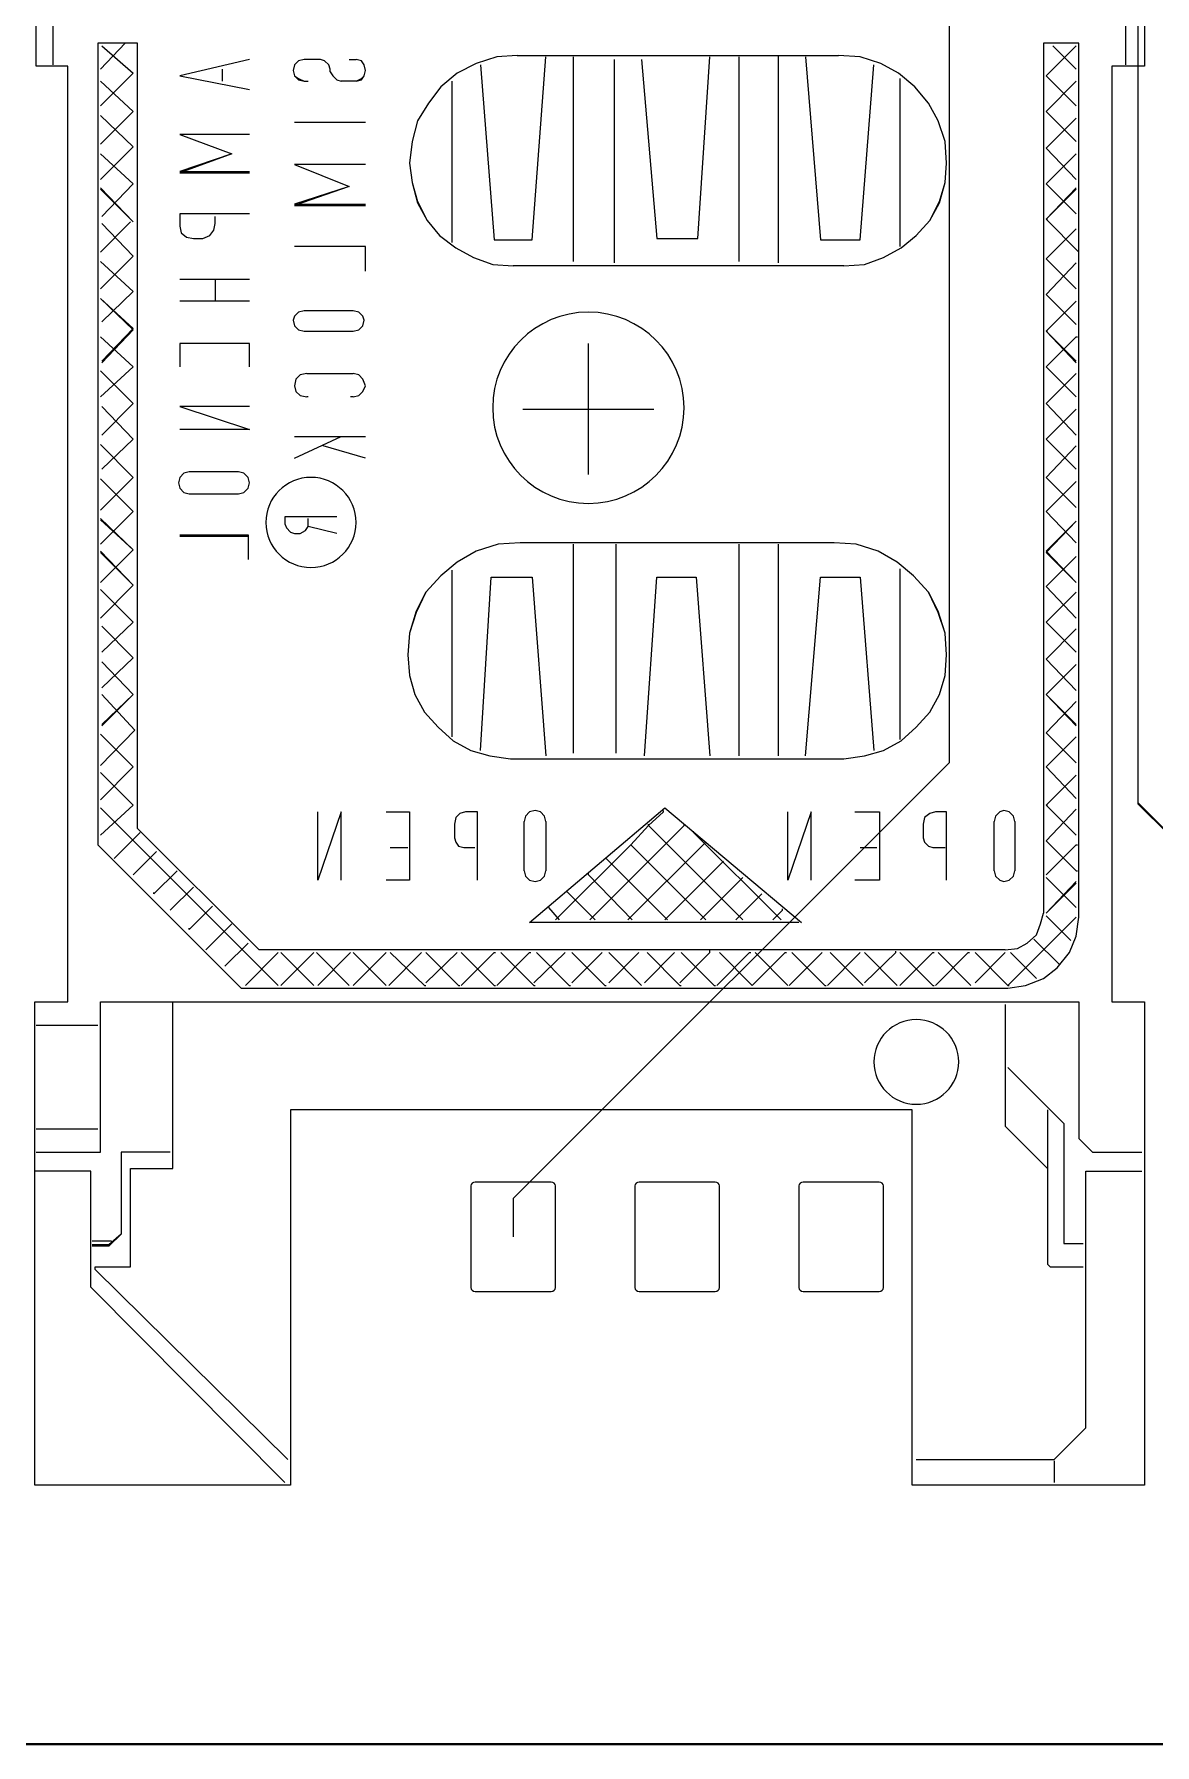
# Model space of a CAD drawing. Extents: x 82 to 212, y 79 to 137.
# Drawn here: x 173.39 to 190.75, y 78.68 to 105.19 of the extents above; entities that cross this region are included whole.
import ezdxf

# ---------------------------------------------------------------- set-up
doc = ezdxf.new("R2010")
doc.units = 0
for name, color, linetype in [('Circuit_2013-04-18', 7, 'CONTINUOUS'), ('Circuit_2013-08-08', 7, 'CONTINUOUS'), ('Cutout', 7, 'CONTINUOUS')]:
    doc.layers.add(name, color=color, linetype=linetype)

msp = doc.modelspace()

# ---------------------------------------------------------------- linework, layer by layer
at = {"layer": 'Circuit_2013-04-18', "color": 5}
for points in [[(180.622222, 119.845667), (180.622222, 118.618), (185.024889, 114.215333), (187.437889, 114.215333), (190.485889, 111.167333), (190.485889, 93.260333), (192.390889, 91.3765), (193.131722, 91.3765)], [(184.897889, 113.580333), (187.310889, 113.580333), (187.564889, 113.326333), (187.564889, 93.895333), (180.812722, 87.143167), (180.812722, 86.5505)], [(173.954722, 78.6765), (173.891222, 78.6765)], [(174.526222, 78.6765), (174.462722, 78.6765)], [(175.118889, 78.6765), (175.034222, 78.6765)], [(175.690389, 78.6765), (175.626889, 78.6765)], [(176.261889, 78.6765), (176.198389, 78.6765)], [(176.833389, 78.6765), (176.769889, 78.6765)], [(177.404889, 78.6765), (177.341389, 78.6765)], [(177.976389, 78.6765), (177.912889, 78.6765)], [(178.547889, 78.6765), (178.484389, 78.6765)], [(179.119389, 78.6765), (179.055889, 78.6765)], [(179.690889, 78.6765), (179.627389, 78.6765)], [(180.262389, 78.6765), (180.198889, 78.6765)], [(180.833889, 78.6765), (180.770389, 78.6765)], [(181.405389, 78.6765), (181.341889, 78.6765)], [(181.976889, 78.6765), (181.913389, 78.6765)], [(182.548389, 78.6765), (182.484889, 78.6765)], [(183.119889, 78.6765), (183.056389, 78.6765)], [(183.691389, 78.6765), (183.627889, 78.6765)], [(184.262889, 78.6765), (184.199389, 78.6765)], [(184.834389, 78.6765), (184.770889, 78.6765)], [(185.427056, 78.6765), (185.342389, 78.6765)], [(185.998556, 78.6765), (185.913889, 78.6765)], [(186.570056, 78.6765), (186.506556, 78.6765)], [(187.141556, 78.6765), (187.078056, 78.6765)], [(187.713056, 78.6765), (187.649556, 78.6765)], [(188.284556, 78.6765), (188.221056, 78.6765)], [(188.856056, 78.6765), (188.792556, 78.6765)], [(189.427556, 78.6765), (189.364056, 78.6765)], [(189.999056, 78.6765), (189.935556, 78.6765)], [(190.570556, 78.6765), (190.507056, 78.6765)]]:
    msp.add_lwpolyline(points, dxfattribs=at)
at = {"layer": 'Circuit_2013-04-18', "color": 6}
for points in [[(189.575722, 110.574667), (190.253056, 110.574667), (190.147222, 109.706833), (190.591722, 105.7275), (190.591722, 104.690333), (190.083722, 104.690333), (190.083722, 90.191167), (190.591722, 90.191167), (190.591722, 82.698167), (186.993389, 82.698167), (186.993389, 88.519), (177.362556, 88.519), (177.362556, 82.698167), (173.404389, 82.698167), (173.404389, 87.5665), (173.404389, 90.191167), (173.912389, 90.191167), (173.912389, 104.690333), (173.425556, 104.690333), (173.425556, 105.7275), (173.785389, 109.706833), (173.721889, 110.574667), (174.420389, 110.574667)], [(173.785389, 106.68), (173.679556, 105.706333), (173.679556, 104.7115)], [(190.295389, 105.7275), (190.295389, 104.7115)], [(188.432722, 90.9955), (183.860722, 90.9955), (176.875722, 90.9955), (174.991889, 92.879333), (174.991889, 105.050167), (174.801389, 105.050167), (174.378056, 105.050167), (174.378056, 92.625333), (176.600556, 90.402833), (188.475056, 90.402833), (188.750222, 90.445167), (189.025389, 90.551), (189.237056, 90.720333), (189.427556, 90.953167), (189.533389, 91.207167), (189.575722, 91.5035), (189.575722, 101.811667), (189.575722, 105.050167), (189.025389, 105.050167)], [(174.801389, 105.050167), (174.420389, 104.648)], [(174.441556, 105.007833), (174.928389, 104.5845), (174.420389, 104.0765)], [(189.025389, 105.050167), (189.025389, 91.567)], [(189.533389, 104.0765), (189.067722, 104.542167), (189.533389, 105.007833)], [(189.533389, 104.648), (189.173556, 105.007833)], [(176.727556, 104.796167), (175.648056, 104.542167), (176.727556, 104.3305)], [(177.976389, 104.605667), (177.976389, 104.648), (177.955222, 104.7115), (177.891722, 104.775), (177.828222, 104.796167), (177.574222, 104.796167), (177.489556, 104.775), (177.426056, 104.7115), (177.404889, 104.626833), (177.426056, 104.542167), (177.489556, 104.478667), (177.574222, 104.4575), (177.637722, 104.4575)], [(178.272722, 104.796167), (178.378556, 104.796167)], [(178.378556, 104.4575), (178.463222, 104.478667), (178.505556, 104.542167), (178.526722, 104.626833), (178.505556, 104.7115), (178.463222, 104.775), (178.378556, 104.796167)], [(180.876222, 104.859667), (180.558722, 104.8385), (180.241222, 104.732667), (179.944889, 104.5845), (179.690889, 104.372833), (179.500389, 104.118833), (179.331056, 103.843667), (179.246389, 103.526167), (179.204056, 103.1875)], [(180.304722, 104.7115), (180.516389, 102.002167), (181.109056, 102.002167), (181.320722, 104.8385)], [(180.876222, 104.859667), (184.919056, 104.859667), (185.850389, 104.859667)], [(181.744056, 104.8385), (181.744056, 101.6635)], [(182.379056, 104.796167), (182.379056, 101.642333)], [(182.802389, 104.796167), (183.035222, 102.023333), (183.670222, 102.023333), (183.860722, 104.8385)], [(184.305222, 104.8385), (184.305222, 101.6635)], [(184.919056, 104.859667), (184.919056, 101.642333)], [(185.342389, 104.8385), (185.575222, 102.002167), (186.189056, 102.002167), (186.400722, 104.7115)], [(187.522556, 103.1875), (187.501389, 103.526167), (187.395556, 103.843667), (187.247389, 104.118833), (187.035722, 104.372833), (186.781722, 104.5845), (186.506556, 104.732667), (186.189056, 104.8385), (185.850389, 104.859667)], [(174.420389, 104.4575), (174.928389, 103.991833), (174.420389, 103.483833)], [(176.304222, 104.648), (176.304222, 104.4575)], [(177.976389, 104.605667), (178.018722, 104.542167), (178.082222, 104.478667), (178.145722, 104.4575)], [(178.378556, 104.4575), (178.145722, 104.4575)], [(179.860222, 104.4575), (179.860222, 101.959833)], [(186.802889, 104.499833), (186.802889, 101.896333)], [(189.533389, 103.526167), (189.067722, 103.991833), (189.533389, 104.4575)], [(174.420389, 103.928333), (174.928389, 103.4415), (174.420389, 102.9335)], [(177.426056, 103.8225), (178.526722, 103.8225)], [(189.533389, 102.9335), (189.067722, 103.420333), (189.533389, 103.886)], [(176.727556, 103.632), (175.648056, 103.632), (176.452389, 103.335667), (175.648056, 103.039333), (176.727556, 103.039333)], [(174.420389, 103.335667), (174.928389, 102.87), (174.441556, 102.362)], [(178.526722, 103.166333), (177.426056, 103.166333), (178.272722, 102.827667), (177.426056, 102.531333), (178.526722, 102.531333)], [(179.204056, 103.1875), (179.246389, 102.891167), (179.331056, 102.573667), (179.479222, 102.2985), (179.669722, 102.065667), (179.923722, 101.875167), (180.198889, 101.727), (180.495222, 101.621167), (180.812722, 101.6)], [(185.935056, 101.6), (186.252556, 101.621167), (186.548889, 101.727), (186.824056, 101.875167), (187.056889, 102.065667), (187.268556, 102.2985), (187.416722, 102.573667), (187.501389, 102.891167), (187.522556, 103.1875)], [(189.533389, 102.404333), (189.067722, 102.87), (189.533389, 103.335667)], [(174.420389, 102.785333), (174.928389, 102.277333)], [(189.067722, 102.319667), (189.533389, 102.785333)], [(176.727556, 102.404333), (175.648056, 102.404333), (175.648056, 102.213833), (175.669222, 102.108), (175.753889, 102.0445), (175.859722, 102.023333), (176.007889, 102.023333), (176.113722, 102.065667), (176.177222, 102.150333), (176.198389, 102.256167), (176.198389, 102.362)], [(174.420389, 101.811667), (174.886056, 102.277333)], [(174.441556, 102.256167), (174.928389, 101.748167), (174.420389, 101.240167)], [(189.575722, 101.811667), (189.067722, 102.319667), (189.088889, 102.319667)], [(189.533389, 101.240167), (189.067722, 101.705833), (189.533389, 102.1715)], [(178.526722, 101.515333), (178.526722, 101.896333), (177.426056, 101.896333)], [(174.420389, 101.6635), (174.928389, 101.197833), (174.441556, 100.732167)], [(185.935056, 101.6), (180.812722, 101.6)], [(189.533389, 100.689833), (189.067722, 101.1555), (189.533389, 101.642333)], [(176.727556, 101.388333), (176.198389, 101.388333), (175.648056, 101.388333)], [(176.198389, 101.388333), (176.198389, 101.049667)], [(174.420389, 101.092), (174.928389, 100.605167), (174.441556, 100.097167)], [(176.727556, 101.049667), (176.198389, 101.049667), (175.648056, 101.049667)], [(189.067722, 100.584), (189.533389, 101.049667)], [(178.336222, 100.9015), (177.574222, 100.9015), (177.489556, 100.880333), (177.426056, 100.816833), (177.404889, 100.753333), (177.426056, 100.668667), (177.489556, 100.605167), (177.574222, 100.584), (178.336222, 100.584), (178.420889, 100.605167), (178.484389, 100.668667), (178.505556, 100.753333), (178.484389, 100.816833), (178.420889, 100.880333), (178.336222, 100.9015)], [(174.420389, 100.499333), (174.928389, 100.033667), (174.420389, 99.568)], [(189.533389, 100.097167), (189.067722, 100.584), (189.088889, 100.584)], [(189.533389, 99.568), (189.067722, 100.033667), (189.533389, 100.499333), (189.554556, 100.499333)], [(176.727556, 100.033667), (176.727556, 100.3935), (175.648056, 100.3935), (175.648056, 100.033667)], [(174.420389, 99.970167), (174.928389, 99.462167), (174.441556, 98.975333)], [(177.616556, 99.927833), (177.510722, 99.906667), (177.447222, 99.843167), (177.426056, 99.737333), (177.447222, 99.652667), (177.510722, 99.589167), (177.616556, 99.568)], [(177.616556, 99.927833), (178.336222, 99.927833)], [(178.336222, 99.568), (178.420889, 99.589167), (178.484389, 99.652667), (178.526722, 99.737333), (178.484389, 99.843167), (178.420889, 99.906667), (178.336222, 99.927833)], [(189.533389, 98.975333), (189.067722, 99.462167), (189.533389, 99.927833)], [(174.441556, 99.419833), (174.928389, 98.911833), (174.441556, 98.446167)], [(176.727556, 99.419833), (175.648056, 99.419833), (176.727556, 99.06), (175.648056, 99.06)], [(177.637722, 99.568), (177.616556, 99.568)], [(178.336222, 99.568), (178.293889, 99.568)], [(183.458556, 99.398667), (183.458556, 99.398667)], [(189.533389, 98.446167), (189.067722, 98.911833), (189.533389, 99.3775)], [(177.426056, 98.954167), (178.145722, 98.954167), (178.526722, 98.954167)], [(177.426056, 98.6155), (178.145722, 98.954167)], [(174.420389, 98.827167), (174.928389, 98.319167), (174.420389, 97.811167)], [(178.526722, 98.6155), (177.870556, 98.806)], [(189.533389, 97.8535), (189.067722, 98.319167), (189.533389, 98.806)], [(176.558222, 98.403833), (175.796222, 98.403833), (175.711556, 98.382667), (175.648056, 98.319167), (175.626889, 98.2345), (175.648056, 98.149833), (175.711556, 98.086333), (175.796222, 98.065167), (176.558222, 98.065167), (176.642889, 98.086333), (176.706389, 98.149833), (176.727556, 98.2345), (176.706389, 98.319167), (176.642889, 98.382667), (176.558222, 98.403833)], [(174.420389, 98.298), (174.928389, 97.79), (174.420389, 97.282)], [(189.533389, 97.303167), (189.067722, 97.79), (189.533389, 98.255667)], [(174.420389, 97.663), (174.928389, 97.197333), (174.420389, 96.689333)], [(178.082222, 97.705333), (177.277889, 97.705333), (177.277889, 97.5995), (177.299056, 97.536), (177.362556, 97.4725), (177.426056, 97.451333), (177.510722, 97.451333), (177.595389, 97.493667), (177.637722, 97.557167), (177.637722, 97.663)], [(178.378556, 97.620667), (178.378556, 97.620667)], [(189.533389, 96.689333), (189.067722, 97.155), (189.533389, 97.641833)], [(175.648056, 97.409), (176.706389, 97.409), (176.706389, 97.049167)], [(178.082222, 97.451333), (177.637722, 97.557167)], [(185.786889, 97.303167), (180.918556, 97.303167), (180.579889, 97.282), (180.241222, 97.176167), (179.944889, 97.006833), (179.690889, 96.795167), (179.458056, 96.541167), (179.309889, 96.223667), (179.204056, 95.906167), (179.182889, 95.5675), (179.204056, 95.25), (179.288722, 94.953667), (179.436889, 94.6785), (179.648556, 94.445667), (179.881389, 94.234), (180.156556, 94.085833), (180.452889, 94.001167), (180.770389, 93.958833), (185.935056, 93.958833), (186.252556, 94.001167), (186.548889, 94.085833), (186.824056, 94.234), (187.056889, 94.445667), (187.268556, 94.6785), (187.416722, 94.953667), (187.501389, 95.25), (187.522556, 95.5675), (187.501389, 95.906167), (187.395556, 96.223667), (187.247389, 96.541167), (187.014556, 96.795167), (186.760556, 97.006833), (186.464222, 97.176167), (186.125556, 97.282), (185.786889, 97.303167)], [(174.420389, 97.155), (174.928389, 96.647), (174.420389, 96.139)], [(181.744056, 97.282), (181.744056, 94.0435)], [(182.400222, 97.282), (182.400222, 94.0435)], [(184.305222, 97.282), (184.305222, 94.001167)], [(184.919056, 97.282), (184.919056, 94.001167)], [(189.533389, 96.139), (189.067722, 96.625833), (189.533389, 97.0915)], [(179.860222, 96.879833), (179.860222, 94.2975)], [(180.304722, 94.085833), (180.474056, 96.774), (181.109056, 96.774), (181.320722, 94.001167)], [(182.844722, 94.001167), (183.035222, 96.774), (183.649056, 96.774), (183.860722, 94.001167)], [(185.342389, 94.001167), (185.575222, 96.774), (186.189056, 96.774), (186.400722, 94.085833)], [(186.802889, 96.901), (186.802889, 94.255167)], [(174.420389, 96.5835), (174.928389, 96.0755), (174.441556, 95.609833)], [(189.533389, 95.609833), (189.067722, 96.0755), (189.533389, 96.541167)], [(174.441556, 96.012), (174.928389, 95.525167), (174.441556, 95.0595)], [(189.533389, 95.017167), (189.067722, 95.504), (189.533389, 95.969667)], [(174.441556, 95.461667), (174.928389, 94.953667), (174.441556, 94.466833)], [(189.533389, 94.466833), (189.067722, 94.953667), (189.533389, 95.419333)], [(174.441556, 94.953667), (174.949556, 94.403333), (174.420389, 93.853)], [(189.533389, 93.895333), (189.067722, 94.361), (189.533389, 94.847833)], [(174.420389, 94.339833), (174.928389, 93.831833), (174.420389, 93.323833)], [(189.533389, 93.345), (189.067722, 93.831833), (189.533389, 94.2975)], [(174.420389, 93.747167), (174.928389, 93.239167), (174.420389, 92.7735)], [(189.067722, 93.239167), (189.533389, 93.704833)], [(174.420389, 93.196833), (177.172056, 90.445167)], [(178.145722, 92.075), (178.145722, 93.133333), (177.785889, 92.075), (177.785889, 93.133333)], [(178.844222, 93.133333), (179.204056, 93.133333), (179.204056, 92.075), (178.844222, 92.075)], [(180.262389, 92.075), (180.262389, 93.133333), (180.071889, 93.133333), (179.987222, 93.112167), (179.923722, 93.048667), (179.902556, 92.942833), (179.902556, 92.731167), (179.923722, 92.667667), (179.966056, 92.604167), (180.050722, 92.583), (180.220056, 92.583)], [(181.320722, 92.985167), (181.299556, 93.069833), (181.236056, 93.133333), (181.151389, 93.1545), (181.066722, 93.133333), (181.003222, 93.069833), (180.982056, 92.985167)], [(185.236556, 91.418833), (181.066722, 91.418833), (183.162222, 93.196833), (185.278889, 91.418833)], [(181.468889, 91.461167), (182.633056, 92.625333), (182.908222, 92.921667), (183.141056, 93.133333), (183.141056, 93.1545)], [(185.427056, 92.075), (185.427056, 93.133333), (185.067222, 92.075), (185.067222, 93.133333)], [(186.104389, 93.133333), (186.485389, 93.133333), (186.485389, 92.075), (186.104389, 92.075)], [(187.522556, 92.075), (187.522556, 93.133333), (187.353222, 93.133333), (187.268556, 93.112167), (187.183889, 93.048667), (187.162722, 92.942833), (187.162722, 92.731167), (187.183889, 92.667667), (187.247389, 92.604167), (187.310889, 92.583), (187.501389, 92.583)], [(188.580889, 92.985167), (188.559722, 93.069833), (188.496222, 93.133333), (188.411556, 93.1545), (188.348056, 93.133333), (188.284556, 93.069833), (188.263389, 92.985167)], [(189.533389, 92.7735), (189.067722, 93.239167), (189.088889, 93.239167)], [(189.067722, 92.688833), (189.533389, 93.175667)], [(175.034222, 92.815833), (174.632056, 92.413667)], [(180.982056, 92.223167), (180.982056, 92.985167)], [(181.320722, 92.985167), (181.320722, 92.223167)], [(181.998056, 91.461167), (183.458556, 92.921667), (183.458556, 92.942833)], [(184.368722, 91.461167), (182.908222, 92.921667), (182.908222, 92.942833)], [(184.961389, 91.461167), (183.606722, 92.815833), (183.606722, 92.837)], [(188.263389, 92.223167), (188.263389, 92.985167)], [(188.580889, 92.985167), (188.580889, 92.223167)], [(178.907722, 92.583), (179.182889, 92.583)], [(182.590722, 91.461167), (183.797222, 92.667667)], [(183.797222, 91.461167), (182.633056, 92.625333)], [(186.189056, 92.583), (186.443056, 92.583)], [(189.067722, 92.688833), (189.533389, 92.223167), (189.554556, 92.223167)], [(189.067722, 92.159667), (189.533389, 92.625333), (189.554556, 92.625333)], [(175.288222, 92.5195), (174.928389, 92.159667)], [(183.204556, 91.461167), (182.252056, 92.413667)], [(183.162222, 91.461167), (184.072389, 92.371333)], [(175.605722, 92.223167), (175.245889, 91.863333), (175.245889, 91.8845)], [(180.982056, 92.223167), (181.003222, 92.1385), (181.066722, 92.075), (181.151389, 92.053833), (181.236056, 92.075), (181.299556, 92.1385), (181.320722, 92.223167)], [(182.654222, 91.461167), (181.976889, 92.159667), (181.976889, 92.180833)], [(183.712556, 91.461167), (184.368722, 92.117333)], [(188.263389, 92.223167), (188.284556, 92.1385), (188.348056, 92.075), (188.411556, 92.053833), (188.496222, 92.075), (188.559722, 92.1385), (188.580889, 92.223167)], [(189.067722, 92.117333), (189.533389, 91.651667)], [(189.067722, 91.567), (189.533389, 92.032667)], [(175.859722, 91.969167), (175.499889, 91.609333)], [(182.082722, 91.461167), (181.638222, 91.905667)], [(184.262889, 91.461167), (184.665056, 91.863333)], [(176.156056, 91.672833), (175.796222, 91.313), (175.796222, 91.334167)], [(181.532389, 91.461167), (181.363056, 91.651667)], [(184.834389, 91.461167), (184.982556, 91.609333), (184.982556, 91.6305)], [(188.432722, 90.9955), (188.623222, 91.016667), (188.771389, 91.101333), (188.919556, 91.228333), (188.983056, 91.397667), (189.025389, 91.567)], [(188.475056, 90.445167), (189.533389, 91.5035)], [(189.067722, 91.524667), (189.448722, 91.143667)], [(176.452389, 91.397667), (176.050222, 90.9955)], [(176.706389, 91.101333), (176.346556, 90.7415)], [(177.172056, 90.953167), (176.664056, 90.445167)], [(177.722389, 90.953167), (177.214389, 90.445167)], [(177.214389, 90.953167), (177.722389, 90.445167)], [(177.764722, 90.953167), (178.272722, 90.445167)], [(178.293889, 90.953167), (177.785889, 90.445167)], [(178.336222, 90.445167), (178.844222, 90.953167)], [(178.336222, 90.953167), (178.844222, 90.445167)], [(178.886556, 90.445167), (179.394556, 90.953167)], [(178.907722, 90.953167), (179.436889, 90.445167), (179.458056, 90.445167)], [(179.458056, 90.4875), (179.944889, 90.953167)], [(179.458056, 90.953167), (179.966056, 90.445167), (179.987222, 90.445167)], [(180.008389, 90.445167), (180.516389, 90.953167), (180.537556, 90.953167)], [(180.008389, 90.953167), (180.516389, 90.445167), (180.537556, 90.445167)], [(180.558722, 90.445167), (181.066722, 90.953167), (181.087889, 90.953167)], [(180.622222, 90.953167), (181.130222, 90.445167), (181.151389, 90.445167)], [(181.130222, 90.4875), (181.617056, 90.953167)], [(181.172556, 90.953167), (181.680556, 90.445167), (181.701722, 90.445167)], [(181.722889, 90.4875), (182.188556, 90.953167)], [(181.722889, 90.953167), (182.230889, 90.445167), (182.252056, 90.445167)], [(182.294389, 90.4875), (182.760056, 90.953167)], [(182.294389, 90.953167), (182.802389, 90.445167)], [(182.844722, 90.4875), (183.310389, 90.953167)], [(182.887056, 90.953167), (183.395056, 90.445167), (183.416222, 90.445167)], [(183.395056, 90.4875), (183.860722, 90.953167), (183.860722, 90.9955)], [(183.416222, 90.953167), (183.924222, 90.445167), (183.945389, 90.445167)], [(183.966556, 90.445167), (184.474556, 90.953167), (184.495722, 90.953167)], [(184.008889, 90.953167), (184.516889, 90.445167), (185.024889, 90.953167), (185.046056, 90.953167)], [(184.559222, 90.953167), (185.067222, 90.445167)], [(185.088389, 90.445167), (185.596389, 90.953167)], [(185.130722, 90.953167), (185.638722, 90.445167), (185.659889, 90.445167)], [(185.681056, 90.445167), (186.189056, 90.953167)], [(185.723389, 90.953167), (186.231389, 90.445167)], [(186.252556, 90.4875), (186.739389, 90.953167), (186.739389, 90.974333)], [(186.252556, 90.953167), (186.760556, 90.445167)], [(186.802889, 90.953167), (187.310889, 90.445167), (187.332056, 90.445167)], [(186.802889, 90.445167), (187.310889, 90.953167), (187.332056, 90.953167)], [(187.353222, 90.445167), (187.861222, 90.953167), (187.882389, 90.953167)], [(187.395556, 90.953167), (187.903556, 90.445167)], [(187.967056, 90.4875), (188.432722, 90.953167)], [(187.967056, 90.953167), (188.475056, 90.445167), (188.496222, 90.445167)], [(188.517389, 90.953167), (188.919556, 90.551)], [(188.877222, 91.164833), (189.279389, 90.762667)], [(173.425556, 87.862833), (174.420389, 87.862833), (174.420389, 90.191167), (189.575722, 90.191167), (189.575722, 88.0745), (189.787389, 87.862833), (190.549389, 87.862833)], [(177.320222, 83.100333), (174.335722, 86.0425), (174.335722, 86.084833), (174.886056, 86.084833), (174.886056, 87.608833), (175.542222, 87.608833), (175.542222, 90.191167)], [(188.432722, 90.148833), (188.432722, 88.265), (189.088889, 87.608833), (189.088889, 86.127167), (189.131222, 86.084833), (189.639222, 86.084833)], [(173.425556, 89.831333), (174.378056, 89.831333)], [(188.475056, 89.175167), (189.342889, 88.307333), (189.342889, 86.444667), (189.639222, 86.444667)], [(189.088889, 88.519), (189.088889, 87.608833)], [(173.425556, 88.222667), (174.378056, 88.222667)], [(175.499889, 87.862833), (174.737889, 87.862833), (174.737889, 86.592833), (174.547389, 86.402333), (174.293389, 86.402333)], [(177.277889, 82.7405), (174.272222, 85.767333), (174.272222, 87.5665), (173.404389, 87.5665)], [(187.056889, 83.100333), (189.194722, 83.100333), (189.681556, 83.587167), (189.681556, 87.5665), (190.549389, 87.5665)], [(174.293389, 86.487), (174.589722, 86.487)], [(189.194722, 83.079167), (189.194722, 82.7405)]]:
    msp.add_lwpolyline(points, dxfattribs=at)
at = {"layer": 'Circuit_2013-04-18', "color": 7}
for points in [[(181.976889, 98.3615), (181.976889, 100.3935)], [(180.960889, 99.3775), (182.992889, 99.3775)], [(187.713056, 89.259833), (187.713056, 89.259833)], [(180.156556, 87.3379), (180.156556, 85.7631), (180.156556, 85.7631)], [(181.403272, 87.397167), (180.222172, 87.397167)], [(181.468889, 85.7631), (181.468889, 87.3379)], [(182.696556, 87.3379), (182.696556, 85.7631), (182.696556, 85.7631)], [(183.943272, 87.397167), (182.762172, 87.397167)], [(184.008889, 85.7631), (184.008889, 87.3379)], [(185.236556, 87.3379), (185.236556, 85.7631), (185.236556, 85.7631)], [(186.483272, 87.397167), (185.302172, 87.397167)], [(186.548889, 85.7631), (186.548889, 87.3379)], [(180.222172, 85.703833), (181.403272, 85.703833)], [(182.762172, 85.703833), (183.943272, 85.703833)], [(185.302172, 85.703833), (186.483272, 85.703833)], [(210.424889, 78.6765), (83.467222, 78.6765)]]:
    msp.add_lwpolyline(points, dxfattribs=at)
at = {"layer": 'Circuit_2013-04-18', "color": 6}
for points in [[(181.976889, 100.880333), (181.158588, 100.880333), (180.495222, 100.216967), (180.495222, 99.398667)], [(183.458556, 99.398667), (183.458556, 100.216967), (182.795189, 100.880333), (181.976889, 100.880333)], [(180.495222, 99.398667), (180.495222, 98.580366), (181.158588, 97.917), (181.976889, 97.917)], [(181.976889, 97.917), (182.795189, 97.917), (183.458556, 98.580366), (183.458556, 99.398667)], [(177.680056, 98.319167), (177.294283, 98.319167), (176.981556, 98.006439), (176.981556, 97.620667)], [(178.378556, 97.620667), (178.378556, 98.006439), (178.065828, 98.319167), (177.680056, 98.319167)], [(176.981556, 97.620667), (176.981556, 97.234894), (177.294283, 96.922167), (177.680056, 96.922167)], [(177.680056, 96.922167), (178.065828, 96.922167), (178.378556, 97.234894), (178.378556, 97.620667)]]:
    msp.add_open_spline(points, degree=3, dxfattribs=at)
at = {"layer": 'Circuit_2013-04-18', "color": 7}
for points in [[(187.056889, 89.916), (186.694499, 89.916), (186.400722, 89.622224), (186.400722, 89.259833)], [(187.713056, 89.259833), (187.713056, 89.622224), (187.419279, 89.916), (187.056889, 89.916)], [(186.400722, 89.259833), (186.400722, 88.897443), (186.694499, 88.603667), (187.056889, 88.603667)], [(187.056889, 88.603667), (187.419279, 88.603667), (187.713056, 88.897443), (187.713056, 89.259833)], [(180.222172, 87.397167), (180.185932, 87.397167), (180.156556, 87.370638), (180.156556, 87.3379)], [(181.468889, 87.3379), (181.468889, 87.370632), (181.439512, 87.397167), (181.403272, 87.397167)], [(182.762172, 87.397167), (182.725932, 87.397167), (182.696556, 87.370638), (182.696556, 87.3379)], [(184.008889, 87.3379), (184.008889, 87.370632), (183.979512, 87.397167), (183.943272, 87.397167)], [(185.302172, 87.397167), (185.265932, 87.397167), (185.236556, 87.370638), (185.236556, 87.3379)], [(186.548889, 87.3379), (186.548889, 87.370632), (186.519512, 87.397167), (186.483272, 87.397167)], [(180.156556, 85.7631), (180.156556, 85.730368), (180.185932, 85.703833), (180.222172, 85.703833)], [(181.403272, 85.703833), (181.439512, 85.703833), (181.468889, 85.730362), (181.468889, 85.7631)], [(182.696556, 85.7631), (182.696556, 85.730368), (182.725932, 85.703833), (182.762172, 85.703833)], [(183.943272, 85.703833), (183.979512, 85.703833), (184.008889, 85.730362), (184.008889, 85.7631)], [(185.236556, 85.7631), (185.236556, 85.730368), (185.265932, 85.703833), (185.302172, 85.703833)], [(186.483272, 85.703833), (186.519512, 85.703833), (186.548889, 85.730362), (186.548889, 85.7631)]]:
    msp.add_open_spline(points, degree=3, dxfattribs=at)
at = {"layer": 'Circuit_2013-08-08', "color": 5}
for points in [[(180.622222, 119.845667), (180.622222, 118.618), (185.024889, 114.215333), (187.437889, 114.215333), (190.485889, 111.167333), (190.485889, 93.2815), (192.390889, 91.3765), (193.131722, 91.3765)], [(184.897889, 113.580333), (187.310889, 113.580333), (187.564889, 113.326333), (187.564889, 93.895333), (180.812722, 87.143167), (180.812722, 86.5505)], [(173.954722, 78.6765), (173.891222, 78.6765)], [(174.526222, 78.6765), (174.462722, 78.6765)], [(175.118889, 78.6765), (175.034222, 78.6765)], [(175.690389, 78.6765), (175.626889, 78.6765)], [(176.261889, 78.6765), (176.198389, 78.6765)], [(176.833389, 78.6765), (176.769889, 78.6765)], [(177.404889, 78.6765), (177.341389, 78.6765)], [(177.976389, 78.6765), (177.912889, 78.6765)], [(178.547889, 78.6765), (178.484389, 78.6765)], [(179.119389, 78.6765), (179.055889, 78.6765)], [(179.690889, 78.6765), (179.627389, 78.6765)], [(180.262389, 78.6765), (180.198889, 78.6765)], [(180.833889, 78.6765), (180.770389, 78.6765)], [(181.405389, 78.6765), (181.341889, 78.6765)], [(181.976889, 78.6765), (181.913389, 78.6765)], [(182.548389, 78.6765), (182.484889, 78.6765)], [(183.119889, 78.6765), (183.056389, 78.6765)], [(183.691389, 78.6765), (183.627889, 78.6765)], [(184.262889, 78.6765), (184.199389, 78.6765)], [(184.834389, 78.6765), (184.770889, 78.6765)], [(185.427056, 78.6765), (185.342389, 78.6765)], [(185.998556, 78.6765), (185.913889, 78.6765)], [(186.570056, 78.6765), (186.506556, 78.6765)], [(187.141556, 78.6765), (187.078056, 78.6765)], [(187.713056, 78.6765), (187.649556, 78.6765)], [(188.284556, 78.6765), (188.221056, 78.6765)], [(188.856056, 78.6765), (188.792556, 78.6765)], [(189.427556, 78.6765), (189.364056, 78.6765)], [(189.999056, 78.6765), (189.935556, 78.6765)], [(190.570556, 78.6765), (190.507056, 78.6765)]]:
    msp.add_lwpolyline(points, dxfattribs=at)
at = {"layer": 'Circuit_2013-08-08', "color": 6}
for points in [[(189.575722, 110.574667), (190.253056, 110.574667), (190.147222, 109.706833), (190.591722, 105.748667), (190.591722, 104.690333), (190.083722, 104.690333), (190.083722, 90.191167), (190.591722, 90.191167), (190.591722, 82.698167), (186.993389, 82.698167), (186.993389, 88.519), (177.362556, 88.519), (177.362556, 82.698167), (173.404389, 82.698167), (173.404389, 87.5665), (173.404389, 90.191167), (173.912389, 90.191167), (173.912389, 104.690333), (173.425556, 104.690333), (173.425556, 105.748667), (173.785389, 109.706833), (173.721889, 110.574667), (174.420389, 110.574667)], [(173.785389, 106.68), (173.679556, 105.706333), (173.679556, 104.7115)], [(190.295389, 105.748667), (190.295389, 104.7115)], [(188.432722, 90.9955), (183.860722, 90.9955), (176.875722, 90.9955), (174.991889, 92.879333), (174.991889, 105.050167), (174.801389, 105.050167), (174.378056, 105.050167), (174.378056, 92.625333), (176.600556, 90.402833), (188.475056, 90.402833), (188.750222, 90.445167), (189.025389, 90.551), (189.237056, 90.720333), (189.427556, 90.953167), (189.533389, 91.207167), (189.575722, 91.5035), (189.575722, 101.811667), (189.575722, 105.050167), (189.025389, 105.050167)], [(174.801389, 105.050167), (174.420389, 104.648)], [(174.441556, 105.007833), (174.928389, 104.5845), (174.420389, 104.0765)], [(189.025389, 105.050167), (189.025389, 91.567)], [(189.533389, 104.0765), (189.067722, 104.542167), (189.533389, 105.007833)], [(189.533389, 104.648), (189.173556, 105.007833)], [(176.727556, 104.796167), (175.648056, 104.542167), (176.727556, 104.3305)], [(177.976389, 104.605667), (177.976389, 104.648), (177.955222, 104.7115), (177.891722, 104.775), (177.828222, 104.796167), (177.574222, 104.796167), (177.489556, 104.775), (177.426056, 104.7115), (177.404889, 104.626833), (177.426056, 104.542167), (177.489556, 104.499833), (177.574222, 104.4575), (177.637722, 104.4575)], [(178.272722, 104.796167), (178.378556, 104.796167)], [(178.378556, 104.4575), (178.463222, 104.499833), (178.505556, 104.542167), (178.526722, 104.626833), (178.505556, 104.7115), (178.463222, 104.775), (178.378556, 104.796167)], [(180.876222, 104.859667), (180.558722, 104.8385), (180.241222, 104.732667), (179.944889, 104.5845), (179.690889, 104.372833), (179.500389, 104.118833), (179.331056, 103.843667), (179.246389, 103.526167), (179.204056, 103.1875)], [(180.304722, 104.7115), (180.516389, 102.002167), (181.109056, 102.002167), (181.320722, 104.8385)], [(180.876222, 104.859667), (184.919056, 104.859667), (185.850389, 104.859667)], [(181.744056, 104.8385), (181.744056, 101.6635)], [(182.379056, 104.796167), (182.379056, 101.642333)], [(182.802389, 104.796167), (183.035222, 102.023333), (183.670222, 102.023333), (183.860722, 104.8385)], [(184.305222, 104.8385), (184.305222, 101.6635)], [(184.919056, 104.859667), (184.919056, 101.642333)], [(185.342389, 104.8385), (185.575222, 102.002167), (186.189056, 102.002167), (186.400722, 104.7115)], [(187.522556, 103.1875), (187.501389, 103.526167), (187.395556, 103.843667), (187.247389, 104.118833), (187.035722, 104.372833), (186.781722, 104.5845), (186.506556, 104.732667), (186.189056, 104.8385), (185.850389, 104.859667)], [(174.420389, 104.4575), (174.928389, 103.991833), (174.420389, 103.483833)], [(176.304222, 104.648), (176.304222, 104.4575)], [(177.976389, 104.605667), (178.018722, 104.542167), (178.082222, 104.478667), (178.145722, 104.4575)], [(178.378556, 104.4575), (178.145722, 104.4575)], [(179.860222, 104.4575), (179.860222, 101.959833)], [(186.802889, 104.499833), (186.802889, 101.896333)], [(189.533389, 103.526167), (189.067722, 103.991833), (189.533389, 104.4575)], [(174.420389, 103.928333), (174.928389, 103.4415), (174.420389, 102.9335)], [(177.426056, 103.8225), (178.526722, 103.8225)], [(189.533389, 102.9335), (189.067722, 103.420333), (189.533389, 103.886)], [(176.727556, 103.632), (175.648056, 103.632), (176.452389, 103.335667), (175.648056, 103.0605), (176.727556, 103.0605)], [(174.420389, 103.335667), (174.928389, 102.87), (174.441556, 102.362)], [(178.526722, 103.166333), (177.426056, 103.166333), (178.272722, 102.827667), (177.426056, 102.5525), (178.526722, 102.5525)], [(179.204056, 103.1875), (179.246389, 102.891167), (179.331056, 102.594833), (179.479222, 102.2985), (179.669722, 102.065667), (179.923722, 101.875167), (180.198889, 101.727), (180.495222, 101.621167), (180.812722, 101.6)], [(185.935056, 101.6), (186.252556, 101.621167), (186.548889, 101.727), (186.824056, 101.875167), (187.056889, 102.065667), (187.268556, 102.2985), (187.416722, 102.594833), (187.501389, 102.891167), (187.522556, 103.1875)], [(189.533389, 102.404333), (189.067722, 102.87), (189.533389, 103.335667)], [(174.420389, 102.8065), (174.928389, 102.277333)], [(189.067722, 102.319667), (189.533389, 102.8065)], [(176.727556, 102.404333), (175.648056, 102.404333), (175.648056, 102.213833), (175.669222, 102.108), (175.753889, 102.0445), (175.859722, 102.023333), (176.007889, 102.023333), (176.113722, 102.065667), (176.177222, 102.150333), (176.198389, 102.256167), (176.198389, 102.362)], [(174.420389, 101.811667), (174.886056, 102.277333)], [(174.441556, 102.256167), (174.928389, 101.748167), (174.420389, 101.240167)], [(189.575722, 101.811667), (189.067722, 102.319667), (189.088889, 102.319667)], [(189.533389, 101.240167), (189.067722, 101.705833), (189.533389, 102.1715)], [(178.526722, 101.515333), (178.526722, 101.896333), (177.426056, 101.896333)], [(174.420389, 101.6635), (174.928389, 101.197833), (174.441556, 100.732167)], [(185.935056, 101.6), (180.812722, 101.6)], [(189.533389, 100.689833), (189.067722, 101.1555), (189.533389, 101.642333)], [(176.727556, 101.388333), (176.198389, 101.388333), (175.648056, 101.388333)], [(176.198389, 101.388333), (176.198389, 101.049667)], [(174.420389, 101.092), (174.928389, 100.626333), (174.441556, 100.118333)], [(176.727556, 101.049667), (176.198389, 101.049667), (175.648056, 101.049667)], [(189.067722, 100.584), (189.533389, 101.049667)], [(178.336222, 100.9015), (177.574222, 100.9015), (177.489556, 100.880333), (177.426056, 100.816833), (177.404889, 100.753333), (177.426056, 100.668667), (177.489556, 100.605167), (177.574222, 100.584), (178.336222, 100.584), (178.420889, 100.605167), (178.484389, 100.668667), (178.505556, 100.753333), (178.484389, 100.816833), (178.420889, 100.880333), (178.336222, 100.9015)], [(174.420389, 100.499333), (174.928389, 100.033667), (174.420389, 99.568)], [(189.533389, 100.118333), (189.067722, 100.584), (189.088889, 100.584)], [(189.533389, 99.568), (189.067722, 100.033667), (189.533389, 100.499333), (189.554556, 100.499333)], [(176.727556, 100.033667), (176.727556, 100.3935), (175.648056, 100.3935), (175.648056, 100.033667)], [(174.420389, 99.970167), (174.928389, 99.462167), (174.441556, 98.975333)], [(177.616556, 99.927833), (177.510722, 99.906667), (177.447222, 99.843167), (177.426056, 99.737333), (177.447222, 99.652667), (177.510722, 99.589167), (177.616556, 99.568)], [(177.616556, 99.927833), (178.336222, 99.927833)], [(178.336222, 99.568), (178.420889, 99.589167), (178.484389, 99.652667), (178.526722, 99.737333), (178.484389, 99.843167), (178.420889, 99.906667), (178.336222, 99.927833)], [(189.533389, 98.975333), (189.067722, 99.462167), (189.533389, 99.927833)], [(174.441556, 99.419833), (174.928389, 98.911833), (174.441556, 98.446167)], [(176.727556, 99.419833), (175.648056, 99.419833), (176.727556, 99.06), (175.648056, 99.06)], [(177.637722, 99.568), (177.616556, 99.568)], [(178.336222, 99.568), (178.293889, 99.568)], [(183.458556, 99.398667), (183.458556, 99.398667)], [(189.533389, 98.446167), (189.067722, 98.911833), (189.533389, 99.3775)], [(177.426056, 98.954167), (178.145722, 98.954167), (178.526722, 98.954167)], [(177.426056, 98.6155), (178.145722, 98.954167)], [(174.420389, 98.827167), (174.928389, 98.319167), (174.420389, 97.811167)], [(178.526722, 98.6155), (177.870556, 98.806)], [(189.533389, 97.8535), (189.067722, 98.319167), (189.533389, 98.806)], [(176.558222, 98.403833), (175.796222, 98.403833), (175.711556, 98.382667), (175.648056, 98.319167), (175.626889, 98.2345), (175.648056, 98.149833), (175.711556, 98.086333), (175.796222, 98.065167), (176.558222, 98.065167), (176.642889, 98.086333), (176.706389, 98.149833), (176.727556, 98.2345), (176.706389, 98.319167), (176.642889, 98.382667), (176.558222, 98.403833)], [(174.420389, 98.298), (174.928389, 97.79), (174.420389, 97.282)], [(189.533389, 97.303167), (189.067722, 97.79), (189.533389, 98.255667)], [(174.420389, 97.684167), (174.928389, 97.197333), (174.420389, 96.689333)], [(178.082222, 97.705333), (177.277889, 97.705333), (177.277889, 97.5995), (177.299056, 97.536), (177.362556, 97.4725), (177.426056, 97.451333), (177.510722, 97.451333), (177.595389, 97.493667), (177.637722, 97.557167), (177.637722, 97.684167)], [(178.378556, 97.620667), (178.378556, 97.620667)], [(189.533389, 96.689333), (189.067722, 97.176167), (189.533389, 97.641833)], [(175.648056, 97.430167), (176.706389, 97.430167), (176.706389, 97.049167)], [(178.082222, 97.451333), (177.637722, 97.557167)], [(185.786889, 97.303167), (180.918556, 97.303167), (180.579889, 97.282), (180.241222, 97.176167), (179.944889, 97.006833), (179.690889, 96.795167), (179.458056, 96.541167), (179.309889, 96.244833), (179.204056, 95.906167), (179.182889, 95.5675), (179.204056, 95.25), (179.288722, 94.953667), (179.436889, 94.6785), (179.648556, 94.445667), (179.881389, 94.234), (180.156556, 94.085833), (180.452889, 94.001167), (180.770389, 93.958833), (185.935056, 93.958833), (186.252556, 94.001167), (186.548889, 94.085833), (186.824056, 94.234), (187.056889, 94.445667), (187.268556, 94.6785), (187.416722, 94.953667), (187.501389, 95.25), (187.522556, 95.5675), (187.501389, 95.906167), (187.395556, 96.244833), (187.247389, 96.541167), (187.014556, 96.795167), (186.760556, 97.006833), (186.464222, 97.176167), (186.125556, 97.282), (185.786889, 97.303167)], [(174.420389, 97.176167), (174.928389, 96.647), (174.420389, 96.139)], [(181.744056, 97.282), (181.744056, 94.0435)], [(182.400222, 97.282), (182.400222, 94.0435)], [(184.305222, 97.282), (184.305222, 94.001167)], [(184.919056, 97.282), (184.919056, 94.001167)], [(189.533389, 96.139), (189.067722, 96.625833), (189.533389, 97.0915)], [(179.860222, 96.879833), (179.860222, 94.2975)], [(180.304722, 94.085833), (180.474056, 96.774), (181.109056, 96.774), (181.320722, 94.001167)], [(182.844722, 94.001167), (183.035222, 96.774), (183.649056, 96.774), (183.860722, 94.001167)], [(185.342389, 94.001167), (185.575222, 96.774), (186.189056, 96.774), (186.400722, 94.085833)], [(186.802889, 96.901), (186.802889, 94.255167)], [(174.420389, 96.5835), (174.928389, 96.0755), (174.441556, 95.609833)], [(189.533389, 95.609833), (189.067722, 96.0755), (189.533389, 96.541167)], [(174.441556, 96.012), (174.928389, 95.525167), (174.441556, 95.0595)], [(189.533389, 95.017167), (189.067722, 95.504), (189.533389, 95.969667)], [(174.441556, 95.461667), (174.928389, 94.953667), (174.441556, 94.488)], [(189.533389, 94.488), (189.067722, 94.953667), (189.533389, 95.419333)], [(174.441556, 94.953667), (174.949556, 94.403333), (174.420389, 93.853)], [(189.533389, 93.895333), (189.067722, 94.361), (189.533389, 94.847833)], [(174.420389, 94.339833), (174.928389, 93.831833), (174.420389, 93.323833)], [(189.533389, 93.345), (189.067722, 93.831833), (189.533389, 94.2975)], [(174.420389, 93.747167), (174.928389, 93.239167), (174.420389, 92.7735)], [(189.067722, 93.239167), (189.533389, 93.704833)], [(174.420389, 93.196833), (177.172056, 90.445167)], [(178.145722, 92.075), (178.145722, 93.133333), (177.785889, 92.075), (177.785889, 93.133333)], [(178.844222, 93.133333), (179.204056, 93.133333), (179.204056, 92.075), (178.844222, 92.075)], [(180.262389, 92.075), (180.262389, 93.133333), (180.071889, 93.133333), (179.987222, 93.112167), (179.923722, 93.048667), (179.902556, 92.942833), (179.902556, 92.731167), (179.923722, 92.667667), (179.966056, 92.604167), (180.050722, 92.583), (180.220056, 92.583)], [(181.320722, 92.985167), (181.299556, 93.069833), (181.236056, 93.133333), (181.151389, 93.1545), (181.066722, 93.133333), (181.003222, 93.069833), (180.982056, 92.985167)], [(185.236556, 91.418833), (181.066722, 91.418833), (183.162222, 93.196833), (185.278889, 91.418833)], [(181.468889, 91.461167), (182.633056, 92.625333), (182.908222, 92.921667), (183.141056, 93.133333), (183.141056, 93.1545)], [(185.427056, 92.075), (185.427056, 93.133333), (185.067222, 92.075), (185.067222, 93.133333)], [(186.104389, 93.133333), (186.485389, 93.133333), (186.485389, 92.075), (186.104389, 92.075)], [(187.522556, 92.075), (187.522556, 93.133333), (187.353222, 93.133333), (187.268556, 93.112167), (187.183889, 93.048667), (187.162722, 92.942833), (187.162722, 92.731167), (187.183889, 92.667667), (187.247389, 92.604167), (187.310889, 92.583), (187.501389, 92.583)], [(188.580889, 92.985167), (188.559722, 93.069833), (188.496222, 93.133333), (188.411556, 93.1545), (188.348056, 93.133333), (188.284556, 93.069833), (188.263389, 92.985167)], [(189.533389, 92.7735), (189.067722, 93.239167), (189.088889, 93.239167)], [(189.067722, 92.688833), (189.533389, 93.175667)], [(175.034222, 92.815833), (174.632056, 92.413667)], [(180.982056, 92.223167), (180.982056, 92.985167)], [(181.320722, 92.985167), (181.320722, 92.223167)], [(181.998056, 91.461167), (183.458556, 92.921667), (183.458556, 92.942833)], [(184.368722, 91.461167), (182.908222, 92.921667), (182.908222, 92.942833)], [(184.961389, 91.461167), (183.606722, 92.815833), (183.606722, 92.837)], [(188.263389, 92.223167), (188.263389, 92.985167)], [(188.580889, 92.985167), (188.580889, 92.223167)], [(178.907722, 92.583), (179.182889, 92.583)], [(182.590722, 91.461167), (183.797222, 92.667667)], [(183.797222, 91.461167), (182.633056, 92.625333)], [(186.189056, 92.583), (186.443056, 92.583)], [(189.067722, 92.688833), (189.533389, 92.223167), (189.554556, 92.223167)], [(189.067722, 92.159667), (189.533389, 92.625333), (189.554556, 92.625333)], [(175.288222, 92.5195), (174.928389, 92.159667)], [(183.204556, 91.461167), (182.252056, 92.413667)], [(183.162222, 91.461167), (184.072389, 92.371333)], [(175.605722, 92.223167), (175.245889, 91.863333), (175.245889, 91.8845)], [(180.982056, 92.223167), (181.003222, 92.1385), (181.066722, 92.075), (181.151389, 92.053833), (181.236056, 92.075), (181.299556, 92.1385), (181.320722, 92.223167)], [(182.654222, 91.461167), (181.976889, 92.159667), (181.976889, 92.180833)], [(183.712556, 91.461167), (184.368722, 92.117333)], [(188.263389, 92.223167), (188.284556, 92.1385), (188.348056, 92.075), (188.411556, 92.053833), (188.496222, 92.075), (188.559722, 92.1385), (188.580889, 92.223167)], [(189.067722, 92.117333), (189.533389, 91.651667)], [(189.067722, 91.567), (189.533389, 92.053833)], [(175.859722, 91.969167), (175.499889, 91.609333)], [(182.082722, 91.461167), (181.638222, 91.905667)], [(184.262889, 91.461167), (184.665056, 91.863333)], [(176.156056, 91.672833), (175.796222, 91.313), (175.796222, 91.334167)], [(181.532389, 91.461167), (181.363056, 91.651667)], [(184.834389, 91.461167), (184.982556, 91.609333), (184.982556, 91.6305)], [(188.432722, 90.9955), (188.623222, 91.016667), (188.771389, 91.101333), (188.919556, 91.228333), (188.983056, 91.397667), (189.025389, 91.567)], [(188.475056, 90.445167), (189.533389, 91.5035)], [(189.067722, 91.524667), (189.448722, 91.143667)], [(176.452389, 91.397667), (176.050222, 90.9955)], [(176.706389, 91.101333), (176.346556, 90.7415)], [(177.172056, 90.953167), (176.664056, 90.445167)], [(177.722389, 90.953167), (177.214389, 90.445167)], [(177.214389, 90.953167), (177.722389, 90.445167)], [(177.764722, 90.953167), (178.272722, 90.445167)], [(178.293889, 90.953167), (177.785889, 90.445167)], [(178.336222, 90.445167), (178.844222, 90.953167)], [(178.336222, 90.953167), (178.844222, 90.445167)], [(178.886556, 90.445167), (179.394556, 90.953167)], [(178.907722, 90.953167), (179.436889, 90.445167), (179.458056, 90.445167)], [(179.458056, 90.4875), (179.944889, 90.953167)], [(179.458056, 90.953167), (179.966056, 90.445167), (179.987222, 90.445167)], [(180.008389, 90.445167), (180.516389, 90.953167), (180.537556, 90.953167)], [(180.008389, 90.953167), (180.516389, 90.445167), (180.537556, 90.445167)], [(180.558722, 90.445167), (181.066722, 90.953167), (181.087889, 90.953167)], [(180.622222, 90.953167), (181.130222, 90.445167), (181.151389, 90.445167)], [(181.130222, 90.4875), (181.617056, 90.953167)], [(181.172556, 90.953167), (181.680556, 90.445167), (181.701722, 90.445167)], [(181.722889, 90.4875), (182.188556, 90.953167)], [(181.722889, 90.953167), (182.230889, 90.445167), (182.252056, 90.445167)], [(182.294389, 90.4875), (182.760056, 90.953167)], [(182.294389, 90.953167), (182.802389, 90.445167)], [(182.844722, 90.4875), (183.310389, 90.953167)], [(182.887056, 90.953167), (183.395056, 90.445167), (183.416222, 90.445167)], [(183.395056, 90.4875), (183.860722, 90.953167), (183.860722, 90.9955)], [(183.416222, 90.953167), (183.924222, 90.445167), (183.945389, 90.445167)], [(183.966556, 90.445167), (184.474556, 90.953167), (184.495722, 90.953167)], [(184.008889, 90.953167), (184.516889, 90.445167), (185.024889, 90.953167), (185.046056, 90.953167)], [(184.559222, 90.953167), (185.067222, 90.445167)], [(185.088389, 90.445167), (185.596389, 90.953167)], [(185.130722, 90.953167), (185.638722, 90.445167), (185.659889, 90.445167)], [(185.681056, 90.445167), (186.189056, 90.953167)], [(185.723389, 90.953167), (186.231389, 90.445167)], [(186.252556, 90.4875), (186.739389, 90.953167), (186.739389, 90.974333)], [(186.252556, 90.953167), (186.760556, 90.445167)], [(186.802889, 90.953167), (187.310889, 90.445167), (187.332056, 90.445167)], [(186.802889, 90.445167), (187.310889, 90.953167), (187.332056, 90.953167)], [(187.353222, 90.445167), (187.861222, 90.953167), (187.882389, 90.953167)], [(187.395556, 90.953167), (187.903556, 90.445167)], [(187.967056, 90.4875), (188.432722, 90.953167)], [(187.967056, 90.953167), (188.475056, 90.445167), (188.496222, 90.445167)], [(188.517389, 90.953167), (188.919556, 90.551)], [(188.877222, 91.164833), (189.279389, 90.762667)], [(173.425556, 87.862833), (174.420389, 87.862833), (174.420389, 90.191167), (189.575722, 90.191167), (189.575722, 88.0745), (189.787389, 87.862833), (190.549389, 87.862833)], [(177.320222, 83.100333), (174.335722, 86.0425), (174.335722, 86.084833), (174.886056, 86.084833), (174.886056, 87.608833), (175.542222, 87.608833), (175.542222, 90.191167)], [(188.432722, 90.148833), (188.432722, 88.265), (189.088889, 87.608833), (189.088889, 86.127167), (189.131222, 86.084833), (189.639222, 86.084833)], [(173.425556, 89.831333), (174.378056, 89.831333)], [(188.475056, 89.175167), (189.342889, 88.307333), (189.342889, 86.444667), (189.639222, 86.444667)], [(189.088889, 88.519), (189.088889, 87.608833)], [(173.425556, 88.222667), (174.378056, 88.222667)], [(175.499889, 87.862833), (174.737889, 87.862833), (174.737889, 86.592833), (174.547389, 86.4235), (174.293389, 86.4235)], [(177.277889, 82.7405), (174.272222, 85.767333), (174.272222, 87.5665), (173.404389, 87.5665)], [(187.056889, 83.100333), (189.194722, 83.100333), (189.681556, 83.587167), (189.681556, 87.5665), (190.549389, 87.5665)], [(174.293389, 86.487), (174.589722, 86.487)], [(189.194722, 83.079167), (189.194722, 82.7405)]]:
    msp.add_lwpolyline(points, dxfattribs=at)
at = {"layer": 'Circuit_2013-08-08', "color": 7}
for points in [[(181.976889, 98.3615), (181.976889, 100.3935)], [(180.960889, 99.3775), (182.992889, 99.3775)], [(187.713056, 89.259833), (187.713056, 89.259833)], [(180.156556, 87.3379), (180.156556, 85.7631), (180.156556, 85.7631)], [(181.403272, 87.397167), (180.222172, 87.397167)], [(181.468889, 85.7631), (181.468889, 87.3379)], [(182.696556, 87.3379), (182.696556, 85.7631), (182.696556, 85.7631)], [(183.943272, 87.397167), (182.762172, 87.397167)], [(184.008889, 85.7631), (184.008889, 87.3379)], [(185.236556, 87.3379), (185.236556, 85.7631), (185.236556, 85.7631)], [(186.483272, 87.397167), (185.302172, 87.397167)], [(186.548889, 85.7631), (186.548889, 87.3379)], [(180.222172, 85.703833), (181.403272, 85.703833)], [(182.762172, 85.703833), (183.943272, 85.703833)], [(185.302172, 85.703833), (186.483272, 85.703833)], [(210.424889, 78.6765), (83.467222, 78.6765)]]:
    msp.add_lwpolyline(points, dxfattribs=at)
at = {"layer": 'Circuit_2013-08-08', "color": 6}
for points in [[(181.976889, 100.880333), (181.158588, 100.880333), (180.495222, 100.216967), (180.495222, 99.398667)], [(183.458556, 99.398667), (183.458556, 100.216967), (182.795189, 100.880333), (181.976889, 100.880333)], [(180.495222, 99.398667), (180.495222, 98.580366), (181.158588, 97.917), (181.976889, 97.917)], [(181.976889, 97.917), (182.795189, 97.917), (183.458556, 98.580366), (183.458556, 99.398667)], [(177.680056, 98.319167), (177.294283, 98.319167), (176.981556, 98.006439), (176.981556, 97.620667)], [(178.378556, 97.620667), (178.378556, 98.006439), (178.065828, 98.319167), (177.680056, 98.319167)], [(176.981556, 97.620667), (176.981556, 97.234897), (177.294283, 96.922167), (177.680056, 96.922167)], [(177.680056, 96.922167), (178.065828, 96.922167), (178.378556, 97.234897), (178.378556, 97.620667)]]:
    msp.add_open_spline(points, degree=3, dxfattribs=at)
at = {"layer": 'Circuit_2013-08-08', "color": 7}
for points in [[(187.056889, 89.916), (186.694499, 89.916), (186.400722, 89.622224), (186.400722, 89.259833)], [(187.713056, 89.259833), (187.713056, 89.622224), (187.419279, 89.916), (187.056889, 89.916)], [(186.400722, 89.259833), (186.400722, 88.897443), (186.694499, 88.603667), (187.056889, 88.603667)], [(187.056889, 88.603667), (187.419279, 88.603667), (187.713056, 88.897443), (187.713056, 89.259833)], [(180.222172, 87.397167), (180.185932, 87.397167), (180.156556, 87.370638), (180.156556, 87.3379)], [(181.468889, 87.3379), (181.468889, 87.370632), (181.439512, 87.397167), (181.403272, 87.397167)], [(182.762172, 87.397167), (182.725932, 87.397167), (182.696556, 87.370638), (182.696556, 87.3379)], [(184.008889, 87.3379), (184.008889, 87.370632), (183.979512, 87.397167), (183.943272, 87.397167)], [(185.302172, 87.397167), (185.265932, 87.397167), (185.236556, 87.370638), (185.236556, 87.3379)], [(186.548889, 87.3379), (186.548889, 87.370632), (186.519512, 87.397167), (186.483272, 87.397167)], [(180.156556, 85.7631), (180.156556, 85.730368), (180.185932, 85.703833), (180.222172, 85.703833)], [(181.403272, 85.703833), (181.439512, 85.703833), (181.468889, 85.730362), (181.468889, 85.7631)], [(182.696556, 85.7631), (182.696556, 85.730368), (182.725932, 85.703833), (182.762172, 85.703833)], [(183.943272, 85.703833), (183.979512, 85.703833), (184.008889, 85.730362), (184.008889, 85.7631)], [(185.236556, 85.7631), (185.236556, 85.730368), (185.265932, 85.703833), (185.302172, 85.703833)], [(186.483272, 85.703833), (186.519512, 85.703833), (186.548889, 85.730362), (186.548889, 85.7631)]]:
    msp.add_open_spline(points, degree=3, dxfattribs=at)
at = {"layer": 'Cutout', "color": 5}
msp.add_lwpolyline([(210.566, 78.690611), (83.608333, 78.690611)], dxfattribs=at)

doc.saveas('drawing.dxf')
